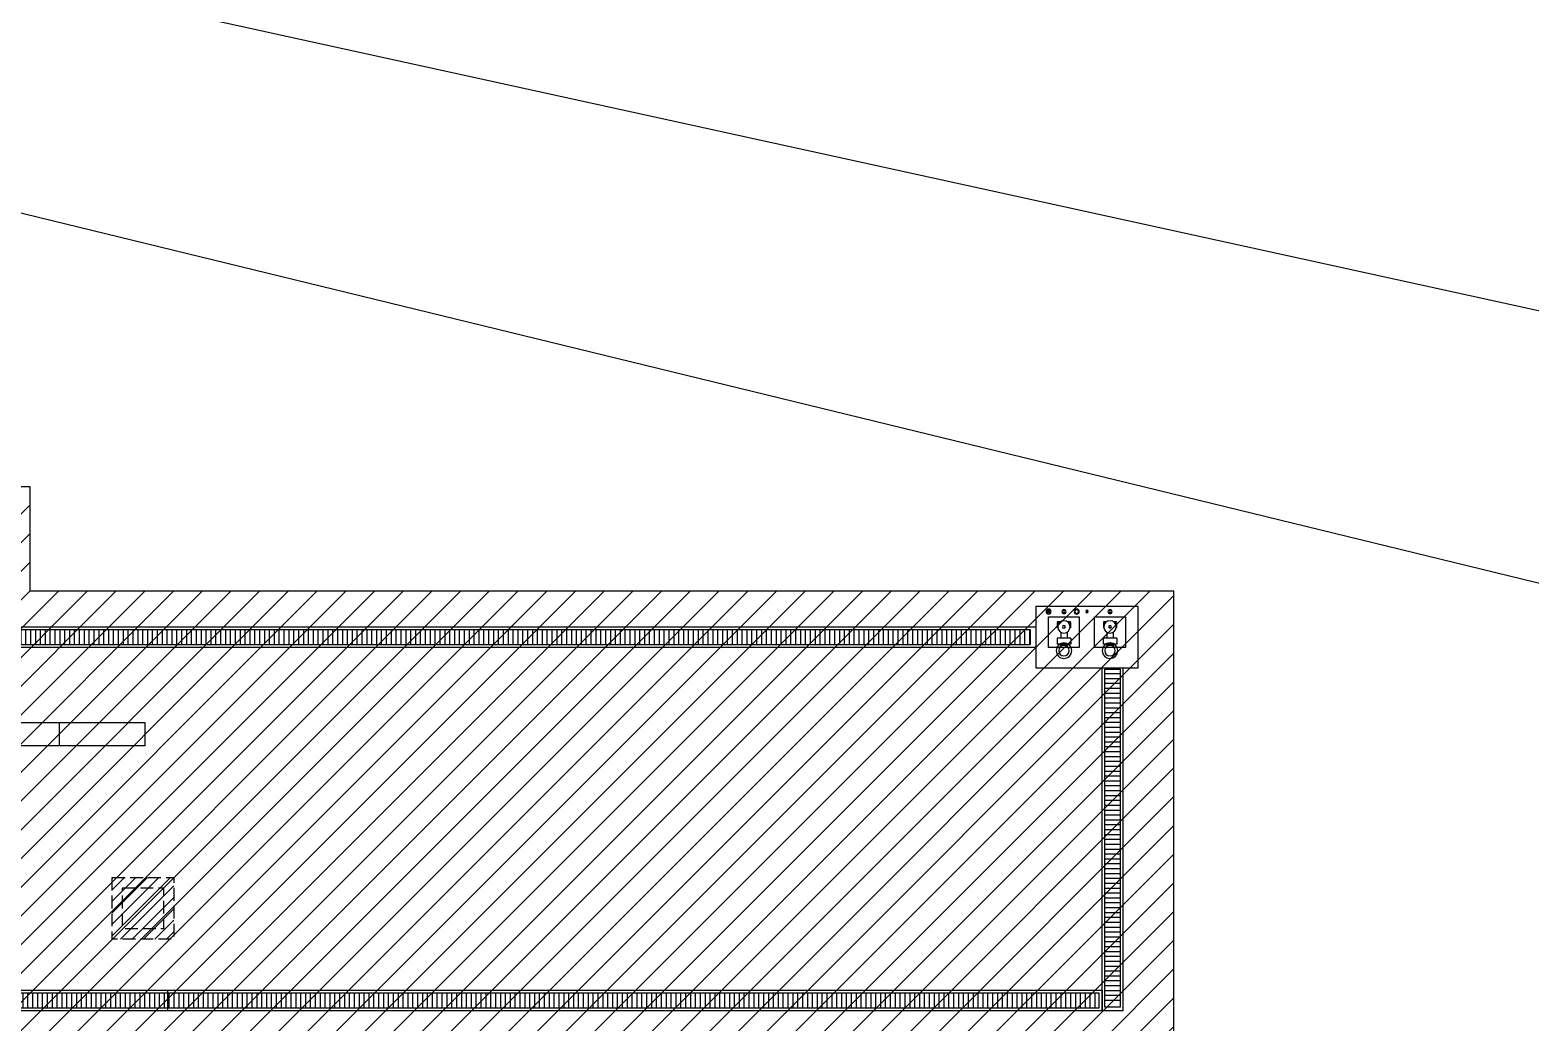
# Model space of a CAD drawing. Extents: x -1338203 to 1886333, y -530034 to 1031844.
# Drawn here: x 567992 to 597312, y 209519 to 228924 of the extents above; entities that cross this region are included whole.
import ezdxf

# ---------------------------------------------------------------- set-up
doc = ezdxf.new("R2010")
doc.units = 0
doc.header["$LTSCALE"] = 1000
doc.header["$MEASUREMENT"] = 0
doc.linetypes.add('A-20-平面B1$0$DASH', pattern=[0.35, 0.25, -0.1])
doc.linetypes.add('P20-预留预埋-B1$0$$0$$0$CONTINOUS', pattern=[0])
doc.layers.add('A-001-主楼组合参照B1$0$0A-X-AREA', color=6, linetype='Continuous', plot=False)
doc.layers.add('AAD-A-PROOF', color=30, linetype='Continuous', plot=False)
for name, color, linetype in [('A-20-平面B1$0$0A-A-SYMB', 13, 'Continuous'), ('A-20-平面B1$0$0A-A-SYMB-NAME', 13, 'Continuous'), ('A-20-平面B1$0$0A-DETL-HATH', 8, 'Continuous'), ('P20-预留预埋-B1$0$$0$$0$SUMP', 7, 'P20-预留预埋-B1$0$$0$$0$CONTINOUS'), ('P20-预留预埋-B1$0$0A-P-FLOR-P&D', 190, 'Continuous')]:
    doc.layers.add(name, color=color, linetype=linetype)

# ---------------------------------------------------------------- blocks, each defined once
blk = doc.blocks.new('P20-预留预埋-B1$0$$0$集水坑1')
at = {"layer": 'P20-预留预埋-B1$0$$0$$0$SUMP'}
h = blk.add_hatch(dxfattribs=at)
h.set_pattern_fill('ANSI31', color=256, scale=10, angle=-270.0011, style=0)
h.set_pattern_definition([(134.9988886, (253019.263, -432893.922), (-11.2255379, -11.2251024), [])])
edge = h.paths.add_edge_path()
edge.add_arc((138583, -55876), 25, 0, 360)
for p, q in [((137928, -54616), (137901, -54616)), ((137928, -54735), (137901, -54735)), ((137928, -54600), (137928, -54752)), ((137938, -54600), (137928, -54600)), ((137938, -54752), (137928, -54752)), ((137938, -54600), (137938, -54752)), ((137944, -54616), (137938, -54616)), ((137944, -54735), (137938, -54735)), ((137944, -54542), (137944, -54810)), ((138065, -54542), (137944, -54542)), ((138065, -54810), (137944, -54810)), ((138065, -54542), (138065, -54810)), ((138178, -54616), (138065, -54616)), ((138178, -54735), (138065, -54735)), ((138263, -54546), (138263, -54557)), ((138354, -54546), (138263, -54546)), ((138263, -54795), (138263, -54806)), ((138354, -54806), (138263, -54806)), ((138354, -54546), (138354, -54578)), ((138354, -54774), (138354, -54806)), ((138367, -54546), (138367, -54589)), ((138383, -54546), (138367, -54546)), ((138367, -54763), (138367, -54806)), ((138383, -54806), (138367, -54806)), ((138383, -54546), (138383, -54608)), ((138383, -54743), (138383, -54806)), ((137928, -55516), (137901, -55516)), ((137928, -55635), (137901, -55635)), ((137928, -55500), (137928, -55652)), ((137938, -55500), (137928, -55500)), ((137938, -55652), (137928, -55652)), ((137938, -55500), (137938, -55652)), ((137944, -55516), (137938, -55516)), ((137944, -55635), (137938, -55635)), ((137944, -55442), (137944, -55710)), ((138065, -55442), (137944, -55442)), ((138065, -55442), (138065, -55710)), ((138178, -55516), (138065, -55516)), ((138178, -55635), (138065, -55635)), ((138263, -55446), (138263, -55457)), ((138354, -55446), (138263, -55446)), ((138263, -55695), (138263, -55706)), ((138354, -55706), (138263, -55706)), ((138354, -55446), (138354, -55478)), ((138354, -55674), (138354, -55706)), ((138367, -55446), (138367, -55489)), ((138383, -55446), (138367, -55446)), ((138367, -55663), (138367, -55706)), ((138383, -55706), (138367, -55706)), ((138383, -55446), (138383, -55508)), ((138383, -55643), (138383, -55706)), ((138065, -55710), (137944, -55710))]:
    blk.add_line(p, q, dxfattribs=at)
for points in [[(137483, -56126), (137483, -54126), (138683, -54126), (138683, -56126)], [(138483, -54376), (137883, -54376), (137883, -54976), (138483, -54976)], [(138483, -55276), (137883, -55276), (137883, -55876), (138483, -55876)]]:
    blk.add_lwpolyline(points, close=True, dxfattribs=at)
for centre, radius in [((137819, -54676), 151), ((137819, -54676), 102), ((138283, -54676), 121), ((138283, -54676), 27), ((138583, -54676), 40), ((138583, -54676), 25), ((138583, -55126), 25), ((138583, -55126), 15), ((138583, -55326), 50), ((138583, -55326), 35), ((137819, -55576), 151), ((137819, -55576), 102), ((138283, -55576), 121), ((138283, -55576), 27), ((138583, -55576), 40), ((138583, -55576), 25), ((138583, -55876), 50), ((138583, -55876), 25)]:
    blk.add_circle(centre, radius, dxfattribs=at)
blk = doc.blocks.new('P20-预留预埋-B1')
at = {"layer": 'P20-预留预埋-B1$0$0A-P-FLOR-P&D'}
h = blk.add_hatch(dxfattribs=at)
h.set_pattern_fill('LINE', color=256, scale=100, angle=-90)
h.set_pattern_definition([(270, (503999.21, 723486.205), (95.25, -2e-14), [])])
h.paths.add_polyline_path([(39438, -21750), (39438, -22050), (2050, -22050), (2050, -21750)])
h = blk.add_hatch(dxfattribs=at)
h.set_pattern_fill('LINE', color=256, scale=100, angle=-180)
h.set_pattern_definition([(180, (786437.23, -496027.06), (-3e-14, -95.25), [])])
h.paths.add_polyline_path([(41201, -29077), (40901, -29077), (40901, -22527), (41201, -22527)])
h = blk.add_hatch(dxfattribs=at)
h.set_pattern_fill('LINE', color=256, scale=100, angle=-90)
h.set_pattern_definition([(270, (507278.21, 716386.14), (95.25, -2e-14), [])])
h.paths.add_polyline_path([(40785, -28850), (40785, -29150), (5329, -29150), (5329, -28850)])
at = {"layer": 'P20-预留预埋-B1$0$0A-P-FLOR-P&D', "flags": 128}
for points in [[(39551, -21700), (39551, -22100), (2000, -22100), (2000, -21700)], [(39438, -21750), (39438, -22050), (2050, -22050), (2050, -21750)], [(41251, -29200), (40851, -29200), (40851, -22500), (41251, -22500)], [(41201, -29129), (40901, -29129), (40901, -22527), (41201, -22527)], [(40851, -28800), (40851, -29200), (5212, -29200), (5212, -28800)], [(40785, -28850), (40785, -29150), (5321, -29150), (5321, -28850)]]:
    blk.add_lwpolyline(points, close=True, dxfattribs=at)
at = {"xscale": -1, "rotation": 270}
blk.add_blockref('P20-预留预埋-B1$0$$0$集水坑1', (95677, -159983), dxfattribs=at)
blk = doc.blocks.new('A-20-平面B1')
at = {"layer": 'A-20-平面B1$0$0A-DETL-HATH'}
h = blk.add_hatch(dxfattribs=at)
h.set_pattern_fill('ANSI31', color=256, scale=100)
h.set_pattern_definition([(45, (-1887728.83, 497361.82), (-112.253202, 112.253202), [])])
h.paths.add_polyline_path([(21500, -26600), (22700, -26600), (22700, -27800), (21500, -27800)])
at = {"color": 8, "linetype": 'A-20-平面B1$0$DASH', "flags": 128}
for points in [[(21500, -26600), (22700, -26600), (22700, -27800), (21500, -27800)], [(21700, -26800), (22500, -26800), (22500, -27600), (21700, -27600)]]:
    blk.add_lwpolyline(points, close=True, dxfattribs=at)
at = {"layer": 'A-20-平面B1$0$0A-A-SYMB'}
blk.add_line((22582, -29200), (22582, -28800), dxfattribs=at)
at = {"layer": 'A-20-平面B1$0$0A-A-SYMB-NAME'}
blk.add_lwpolyline([(18918, -23565), (22133, -23565), (22133, -24026), (18918, -24026)], close=True, dxfattribs=at)
blk.add_lwpolyline([(20458, -23565), (20458, -24026)], dxfattribs=at)
blk.add_blockref('P20-预留预埋-B1', (0, 0))

msp = doc.modelspace()

# ---------------------------------------------------------------- hatches: boundary and pattern name
at = {"ltscale": 0.002}
h = msp.add_hatch(dxfattribs=at)
h.set_pattern_fill('ANSI31', color=8, scale=250)
h.set_pattern_definition([(45, (766365.37, 306889.07), (-280.633, 280.633), [])])
h.paths.add_polyline_path([(566212.2, 217959.1), (551852.2, 217959.1), (548601, 217959.1), (548601, 214259.1), (549401, 214259.1), (549401, 212759.1), (548601, 212759.1), (548601, 209059.1), (590351.6, 209059.1), (590351.6, 217959.1), (567992.2, 217959.1), (567992.2, 219999.1), (566212.2, 219999.1)])

# ---------------------------------------------------------------- linework, layer by layer
at = {"layer": 'A-001-主楼组合参照B1$0$0A-X-AREA', "flags": 128}
msp.add_lwpolyline([(566212.2, 217959.1), (551852.2, 217959.1), (548601, 217959.1), (548601, 214259.1), (549401, 214259.1), (549401, 212759.1), (548601, 212759.1), (548601, 209059.1), (590351.6, 209059.1), (590351.6, 217959.1), (567992.2, 217959.1), (567992.2, 219999.1), (566212.2, 219999.1), (566212.2, 217959.1)], dxfattribs=at)
at = {"layer": 'AAD-A-PROOF', "color": 241, "ltscale": 0.002}
for p in [(627635.7, 210761.8), (639297.6, 214263.9)]:
    msp.add_line(p, (380309.5, 271048.6), dxfattribs=at)

# ---------------------------------------------------------------- block references
at = {"ltscale": 0.002}
msp.add_blockref('A-20-平面B1', (548101, 238959.1), dxfattribs=at)

doc.saveas('drawing.dxf')
